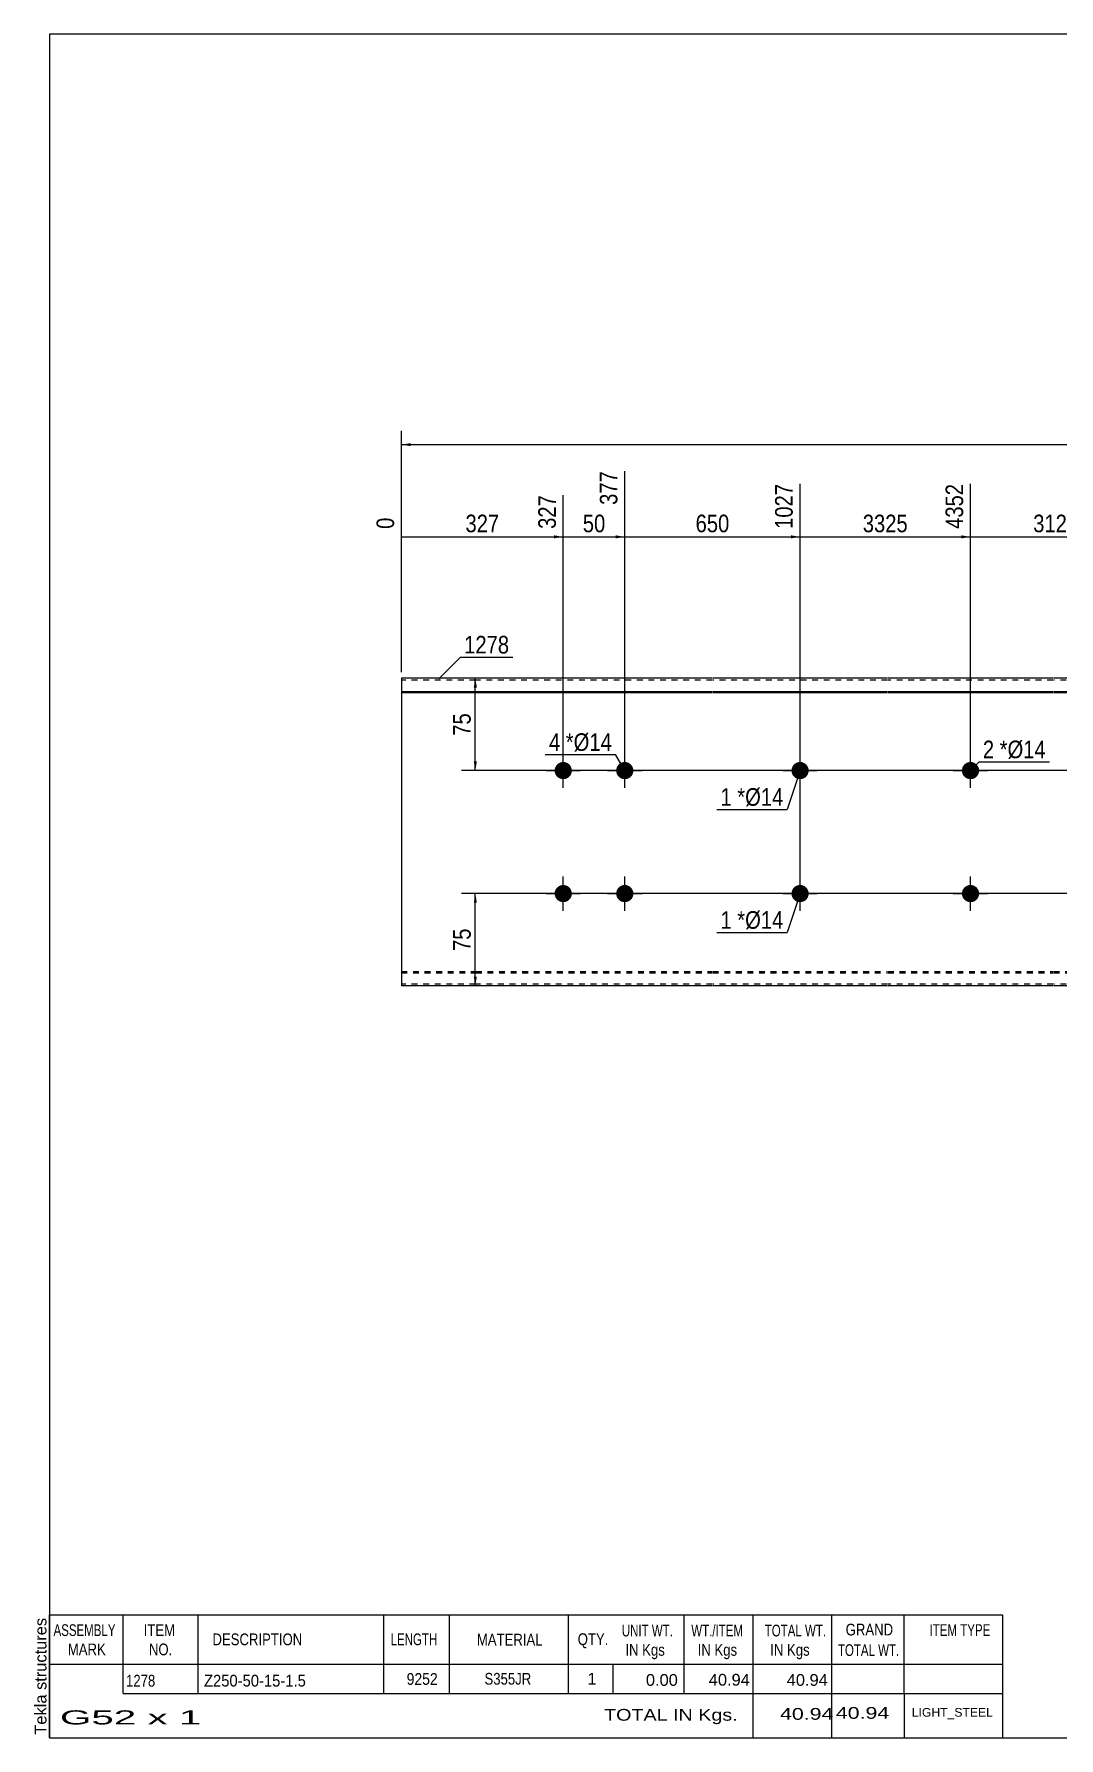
# Model space of a CAD drawing. Header units: millimetres. Extents: x -60 to 343, y -147 to 130.
# Drawn here: x -59.7 to 106.8, y -147.3 to 129.8 of the extents above; entities that cross this region are included whole.
import ezdxf

# ---------------------------------------------------------------- set-up
doc = ezdxf.new("R2010")
doc.units = ezdxf.units.MM
doc.linetypes.add('DXK_LINE_DOT1', pattern=[1.8814, 0.9407, -0.9407])
doc.styles.add('Arial', font='ARIAL.TTF', dxfattribs={"height": 0.2})
doc.styles.add('Arial Narrow', font='ARIALN.TTF', dxfattribs={"height": 0.2})

# ---------------------------------------------------------------- blocks, each defined once
blk = doc.blocks.new('Unknown-629088585-1664')
at = {"color": 5, "linetype": 'Continuous'}
for p, q in [((342.8, 129.75), (-57.2, 129.75)), ((-57.2, 129.75), (-57.2, -147.25)), ((342.8, -147.25), (342.8, 129.75)), ((-57.2, -147.25), (342.8, -147.25))]:
    blk.add_line(p, q, dxfattribs=at)
at = {"color": 174, "linetype": 'Continuous', "style": 'Arial'}
blk.add_text('Tekla structures', height=1.9102, rotation=90, dxfattribs=at).set_placement((-57.7, -146.75))
blk = doc.blocks.new('Part-629088585-1218 - 1203')
at = {"color": 2, "linetype": 'Continuous'}
for p, q in [((0, 25), (0, -25)), ((12, 25), (0, 25)), ((50.49, 25), (12.1, 25)), ((78.98, 25), (50.59, 25)), ((105.88, 25), (79.08, 25)), ((134.36, 25), (105.98, 25)), ((162.85, 25), (134.46, 25)), ((201.34, 25), (162.95, 25)), ((225.44, 25), (201.44, 25)), ((253.93, 25), (225.54, 25)), ((273.22, 25), (254.03, 25)), ((273.22, 25), (273.22, -25)), ((0, 22.88), (12, 22.88)), ((0, 22.67), (12, 22.67)), ((12.1, 22.88), (50.49, 22.88)), ((12.1, 22.67), (50.49, 22.67)), ((50.59, 22.88), (78.98, 22.88)), ((50.59, 22.67), (78.98, 22.67)), ((79.08, 22.88), (105.88, 22.88)), ((79.08, 22.67), (105.88, 22.67)), ((105.98, 22.88), (134.36, 22.88)), ((105.98, 22.67), (134.36, 22.67)), ((134.46, 22.88), (162.85, 22.88)), ((134.46, 22.67), (162.85, 22.67)), ((162.95, 22.88), (201.34, 22.88)), ((162.95, 22.67), (201.34, 22.67)), ((201.44, 22.88), (225.44, 22.88)), ((201.44, 22.67), (225.44, 22.67)), ((225.54, 22.88), (253.93, 22.88)), ((225.54, 22.67), (253.93, 22.67)), ((254.03, 22.88), (273.22, 22.88)), ((254.03, 22.67), (273.22, 22.67)), ((12, -25), (0, -25)), ((50.49, -25), (12.1, -25)), ((78.98, -25), (50.59, -25)), ((105.88, -25), (79.08, -25)), ((134.36, -25), (105.98, -25)), ((162.85, -25), (134.46, -25)), ((201.34, -25), (162.95, -25)), ((225.44, -25), (201.44, -25)), ((253.93, -25), (225.54, -25)), ((273.22, -25), (254.03, -25))]:
    blk.add_line(p, q, dxfattribs=at)
at = {"color": 7, "linetype": 'DXK_LINE_DOT1'}
for p, q in [((12, 24.7), (0, 24.7)), ((50.49, 24.7), (12.1, 24.7)), ((78.98, 24.7), (50.59, 24.7)), ((105.88, 24.7), (79.08, 24.7)), ((134.36, 24.7), (105.98, 24.7)), ((162.85, 24.7), (134.46, 24.7)), ((201.34, 24.7), (162.95, 24.7)), ((225.44, 24.7), (201.44, 24.7)), ((253.93, 24.7), (225.54, 24.7)), ((273.22, 24.7), (254.03, 24.7)), ((0, -22.67), (12, -22.67)), ((0, -22.88), (12, -22.88)), ((12, -24.7), (0, -24.7)), ((12.1, -22.67), (50.49, -22.67)), ((12.1, -22.88), (50.49, -22.88)), ((50.49, -24.7), (12.1, -24.7)), ((50.59, -22.67), (78.98, -22.67)), ((50.59, -22.88), (78.98, -22.88)), ((78.98, -24.7), (50.59, -24.7)), ((79.08, -22.67), (105.88, -22.67)), ((79.08, -22.88), (105.88, -22.88)), ((105.88, -24.7), (79.08, -24.7)), ((105.98, -22.67), (134.36, -22.67)), ((105.98, -22.88), (134.36, -22.88)), ((134.36, -24.7), (105.98, -24.7)), ((134.46, -22.67), (162.85, -22.67)), ((134.46, -22.88), (162.85, -22.88)), ((162.85, -24.7), (134.46, -24.7)), ((162.95, -22.67), (201.34, -22.67)), ((162.95, -22.88), (201.34, -22.88)), ((201.34, -24.7), (162.95, -24.7)), ((201.44, -22.67), (225.44, -22.67)), ((201.44, -22.88), (225.44, -22.88)), ((225.44, -24.7), (201.44, -24.7)), ((225.54, -22.67), (253.93, -22.67)), ((225.54, -22.88), (253.93, -22.88)), ((253.93, -24.7), (225.54, -24.7)), ((254.03, -22.67), (273.22, -22.67)), ((254.03, -22.88), (273.22, -22.88)), ((273.22, -24.7), (254.03, -24.7))]:
    blk.add_line(p, q, dxfattribs=at)
blk = doc.blocks.new('Bolt-629088585-1226 - 1203')
at = {"linetype": 'Continuous'}
for points in [[(24.89, 10, -1), (27.69, 10, -1)], [(34.89, 10, -1), (37.69, 10, -1)], [(24.89, -10, -1), (27.69, -10, -1)], [(34.89, -10, -1), (37.69, -10, -1)]]:
    blk.add_hatch(color=3, dxfattribs=at).paths.add_polyline_path(points)
at = {"color": 3, "linetype": 'Continuous'}
for p, q in [((26.29, 7.2), (26.29, 12.8)), ((36.29, 7.2), (36.29, 12.8)), ((23.49, 10), (29.09, 10)), ((33.49, 10), (39.09, 10)), ((26.29, -12.8), (26.29, -7.2)), ((36.29, -12.8), (36.29, -7.2)), ((23.49, -10), (29.09, -10)), ((33.49, -10), (39.09, -10))]:
    blk.add_line(p, q, dxfattribs=at)
blk = doc.blocks.new('Bolt-629088585-1227 - 1203')
at = {"linetype": 'Continuous'}
blk.add_hatch(color=3, dxfattribs=at).paths.add_polyline_path([(63.38, 10, -1), (66.18, 10, -1)])
at = {"color": 3, "linetype": 'Continuous'}
for p, q in [((64.78, 7.2), (64.78, 12.8)), ((61.98, 10), (67.58, 10))]:
    blk.add_line(p, q, dxfattribs=at)
blk = doc.blocks.new('Bolt-629088585-1228 - 1203')
at = {"linetype": 'Continuous'}
blk.add_hatch(color=3, dxfattribs=at).paths.add_polyline_path([(63.38, -10, -1), (66.18, -10, -1)])
at = {"color": 3, "linetype": 'Continuous'}
for p, q in [((64.78, -12.8), (64.78, -7.2)), ((61.98, -10), (67.58, -10))]:
    blk.add_line(p, q, dxfattribs=at)
blk = doc.blocks.new('Bolt-629088585-1229 - 1203')
at = {"linetype": 'Continuous'}
for points in [[(91.08, 10, -1), (93.88, 10, -1)], [(91.08, -10, -1), (93.88, -10, -1)]]:
    blk.add_hatch(color=3, dxfattribs=at).paths.add_polyline_path(points)
at = {"color": 3, "linetype": 'Continuous'}
for p, q in [((92.48, 7.2), (92.48, 12.8)), ((89.68, 10), (95.28, 10)), ((92.48, -12.8), (92.48, -7.2)), ((89.68, -10), (95.28, -10))]:
    blk.add_line(p, q, dxfattribs=at)
blk = doc.blocks.new('StraightDimension-629088585-1275 - 1203')
at = {"linetype": 'Continuous'}
blk.add_hatch(color=7, dxfattribs=at).paths.add_polyline_path([(24.79, 48.25), (26.29, 48), (24.79, 47.75)])
at = {"color": 7, "linetype": 'Continuous'}
for p, q in [((26.29, 11), (26.29, 54.78)), ((0, 26), (0, 51.13)), ((0, 48), (26.29, 48))]:
    blk.add_line(p, q, dxfattribs=at)
at = {"color": 0, "linetype": 'Continuous'}
for points in [[(25.69, 55.38), (21.49, 55.38), (21.49, 48.7), (25.69, 48.7)], [(-0.6, 51.73), (-4.8, 51.73), (-4.8, 48.7), (-0.6, 48.7)]]:
    blk.add_wipeout(points, dxfattribs=at)
at = {"color": 0}
blk.add_wipeout([(16.49, 48.15), (16.49, 52.35), (9.8, 52.35), (9.8, 48.15)], dxfattribs=at)
at = {"color": 3, "linetype": 'Continuous', "style": 'Arial Narrow'}
for s, height, p in [('327', 2.863, (25.09, 49.3)), ('0', 2.86, (-1.2, 49.3))]:
    blk.add_text(s, height=height, rotation=90.0002, dxfattribs=at).set_placement(p)
at = {"color": 3, "style": 'Arial Narrow'}
blk.add_text('327', height=2.863, dxfattribs=at).set_placement((10.4, 48.75))
blk = doc.blocks.new('StraightDimension-629088585-1272 - 1203')
at = {"linetype": 'Continuous'}
blk.add_hatch(color=7, dxfattribs=at).paths.add_polyline_path([(90.98, 48.25), (92.48, 48), (90.98, 47.75)])
at = {"color": 7, "linetype": 'Continuous'}
for p, q in [((64.78, -9), (64.78, 56.61)), ((92.48, 11), (92.48, 56.61)), ((64.78, 48), (92.48, 48))]:
    blk.add_line(p, q, dxfattribs=at)
at = {"color": 0, "linetype": 'Continuous'}
blk.add_wipeout([(91.88, 57.21), (87.68, 57.21), (87.68, 48.7), (91.88, 48.7)], dxfattribs=at)
at = {"color": 0}
blk.add_wipeout([(82.89, 48.15), (82.89, 52.35), (74.37, 52.35), (74.37, 48.15)], dxfattribs=at)
at = {"color": 3, "linetype": 'Continuous', "style": 'Arial Narrow'}
blk.add_text('4352', height=2.863, rotation=90.0002, dxfattribs=at).set_placement((91.28, 49.3))
at = {"color": 3, "style": 'Arial Narrow'}
blk.add_text('3325', height=2.863, dxfattribs=at).set_placement((74.97, 48.75))
blk = doc.blocks.new('StraightDimension-629088585-1337 - 1203')
at = {"linetype": 'Continuous'}
for points in [[(1.5, 62.75), (0, 63), (1.5, 63.25)], [(271.72, 63.25), (273.22, 63), (271.72, 62.75)]]:
    blk.add_hatch(color=7, dxfattribs=at).paths.add_polyline_path(points)
at = {"color": 7, "linetype": 'Continuous'}
for p, q in [((0, 26), (0, 65.25)), ((273.22, 26), (273.22, 65.25)), ((0, 63), (273.22, 63))]:
    blk.add_line(p, q, dxfattribs=at)
at = {"color": 0}
blk.add_wipeout([(140.87, 63.15), (140.87, 67.35), (132.35, 67.35), (132.35, 63.15)], dxfattribs=at)
at = {"color": 3, "style": 'Arial Narrow'}
blk.add_text('9252', height=2.863, dxfattribs=at).set_placement((132.95, 63.75))
blk = doc.blocks.new('StraightDimension-629088585-1320 - 1203')
at = {"linetype": 'Continuous'}
for points in [[(11.75, 23.5), (12, 25), (12.25, 23.5)], [(12.25, 11.5), (12, 10), (11.75, 11.5)]]:
    blk.add_hatch(color=7, dxfattribs=at).paths.add_polyline_path(points)
at = {"color": 7, "linetype": 'Continuous'}
for p, q in [((25.29, 25), (9.75, 25)), ((12, 10), (12, 25)), ((119.17, 10), (9.75, 10))]:
    blk.add_line(p, q, dxfattribs=at)
at = {"color": 0}
blk.add_wipeout([(11.85, 19.93), (7.65, 19.93), (7.65, 15.07), (11.85, 15.07)], dxfattribs=at)
at = {"color": 3, "style": 'Arial Narrow'}
blk.add_text('75', height=2.863, rotation=90.0002, dxfattribs=at).set_placement((11.25, 15.67))
blk = doc.blocks.new('StraightDimension-629088585-1271 - 1203')
at = {"linetype": 'Continuous'}
blk.add_hatch(color=7, dxfattribs=at).paths.add_polyline_path([(118.67, 48.25), (120.17, 48), (118.67, 47.75)])
at = {"color": 7, "linetype": 'Continuous'}
for p, q in [((92.48, 11), (92.48, 56.61)), ((120.17, 11), (120.17, 56.61)), ((92.48, 48), (120.17, 48))]:
    blk.add_line(p, q, dxfattribs=at)
at = {"color": 0, "linetype": 'Continuous'}
blk.add_wipeout([(119.57, 57.21), (115.37, 57.21), (115.37, 48.7), (119.57, 48.7)], dxfattribs=at)
at = {"color": 0}
blk.add_wipeout([(110.58, 48.15), (110.58, 52.35), (102.07, 52.35), (102.07, 48.15)], dxfattribs=at)
at = {"color": 3, "linetype": 'Continuous', "style": 'Arial Narrow'}
blk.add_text('7477', height=2.863, rotation=90.0002, dxfattribs=at).set_placement((118.97, 49.3))
at = {"color": 3, "style": 'Arial Narrow'}
blk.add_text('3125', height=2.863, dxfattribs=at).set_placement((102.67, 48.75))
blk = doc.blocks.new('StraightDimension-629088585-1273 - 1203')
at = {"linetype": 'Continuous'}
blk.add_hatch(color=7, dxfattribs=at).paths.add_polyline_path([(63.28, 48.25), (64.78, 48), (63.28, 47.75)])
at = {"color": 7, "linetype": 'Continuous'}
for p, q in [((36.29, 11), (36.29, 58.68)), ((64.78, -9), (64.78, 56.61)), ((36.29, 48), (64.78, 48))]:
    blk.add_line(p, q, dxfattribs=at)
at = {"color": 0, "linetype": 'Continuous'}
blk.add_wipeout([(64.18, 57.21), (59.98, 57.21), (59.98, 48.7), (64.18, 48.7)], dxfattribs=at)
at = {"color": 0}
blk.add_wipeout([(53.88, 48.15), (53.88, 52.35), (47.2, 52.35), (47.2, 48.15)], dxfattribs=at)
at = {"color": 3, "linetype": 'Continuous', "style": 'Arial Narrow'}
blk.add_text('1027', height=2.863, rotation=90.0002, dxfattribs=at).set_placement((63.58, 49.3))
at = {"color": 3, "style": 'Arial Narrow'}
blk.add_text('650', height=2.863, dxfattribs=at).set_placement((47.8, 48.75))
blk = doc.blocks.new('StraightDimension-629088585-1274 - 1203')
at = {"linetype": 'Continuous'}
blk.add_hatch(color=7, dxfattribs=at).paths.add_polyline_path([(34.79, 48.25), (36.29, 48), (34.79, 47.75)])
at = {"color": 7, "linetype": 'Continuous'}
for p, q in [((36.29, 11), (36.29, 58.68)), ((26.29, 11), (26.29, 54.78)), ((26.29, 48), (36.29, 48))]:
    blk.add_line(p, q, dxfattribs=at)
at = {"color": 0}
blk.add_wipeout([(33.72, 48.15), (33.72, 52.35), (28.87, 52.35), (28.87, 48.15)], dxfattribs=at)
at = {"color": 0, "linetype": 'Continuous'}
blk.add_wipeout([(35.69, 59.28), (31.49, 59.28), (31.49, 52.6), (35.69, 52.6)], dxfattribs=at)
at = {"color": 3, "linetype": 'Continuous', "style": 'Arial Narrow'}
blk.add_text('377', height=2.863, rotation=90.0002, dxfattribs=at).set_placement((35.09, 53.2))
at = {"color": 3, "style": 'Arial Narrow'}
blk.add_text('50', height=2.863, dxfattribs=at).set_placement((29.47, 48.75))
blk = doc.blocks.new('StraightDimension-629088585-1329 - 1203')
at = {"linetype": 'Continuous'}
for points in [[(11.75, -11.5), (12, -10), (12.25, -11.5)], [(12.25, -23.5), (12, -25), (11.75, -23.5)]]:
    blk.add_hatch(color=7, dxfattribs=at).paths.add_polyline_path(points)
at = {"color": 7, "linetype": 'Continuous'}
for p, q in [((119.17, -10), (9.75, -10)), ((12, -25), (12, -10)), ((25.29, -25), (9.75, -25))]:
    blk.add_line(p, q, dxfattribs=at)
at = {"color": 0}
blk.add_wipeout([(11.85, -15.07), (7.65, -15.07), (7.65, -19.93), (11.85, -19.93)], dxfattribs=at)
at = {"color": 3, "style": 'Arial Narrow'}
blk.add_text('75', height=2.863, rotation=90.0002, dxfattribs=at).set_placement((11.25, -19.33))
blk = doc.blocks.new('CBS_BOM-629088585-1695')
at = {"color": 7, "linetype": 'Continuous'}
for p, q in [((-57.23, -135.28), (-57.23, -127.28)), ((-57.23, -127.28), (97.69, -127.28)), ((-45.23, -135.28), (-45.23, -127.28)), ((-33.04, -135.28), (-33.04, -127.28)), ((-2.88, -135.28), (-2.88, -127.28)), ((7.8, -135.28), (7.8, -127.28)), ((27.12, -135.28), (27.12, -127.28)), ((45.92, -135.28), (45.92, -127.28)), ((57.13, -135.28), (57.13, -127.28)), ((69.92, -135.28), (69.92, -127.28)), ((81.67, -135.28), (81.67, -127.28)), ((97.69, -127.29), (97.69, -135.27)), ((-57.23, -135.28), (97.69, -135.28)), ((-57.23, -140.08), (-57.23, -135.28)), ((-45.23, -140.08), (-45.23, -135.28)), ((-33.04, -140.08), (-33.04, -135.28)), ((-2.88, -140.08), (-2.88, -135.28)), ((7.8, -140.08), (7.8, -135.28)), ((27.12, -140.08), (27.12, -135.28)), ((34.38, -140.08), (34.38, -135.28)), ((45.92, -140.08), (45.92, -135.28)), ((57.13, -140.08), (57.13, -135.28)), ((69.92, -140.08), (69.92, -135.28)), ((81.69, -140.08), (81.69, -135.28)), ((97.69, -135.28), (97.69, -140.08)), ((-57.23, -147.28), (-57.23, -140.1)), ((-45.23, -140.08), (97.69, -140.08)), ((57.13, -147.28), (57.13, -140.1)), ((69.92, -147.28), (69.92, -140.1)), ((81.73, -147.28), (81.73, -140.1)), ((97.69, -140.08), (97.69, -147.28)), ((-57.23, -147.28), (97.69, -147.28))]:
    blk.add_line(p, q, dxfattribs=at)
at = {"color": 3, "linetype": 'Continuous', "style": 'Arial'}
for s, height, width, p in [('ASSEMBLY', 1.91, 0.7, (-56.55, -130.71)), ('ITEM', 1.91, 0.8, (-41.9, -130.71)), ('UNIT WT.', 1.91, 0.7, (35.81, -130.78)), ('WT./ITEM', 1.91, 0.7, (47.1, -130.78)), ('TOTAL WT.', 1.91, 0.7, (59.04, -130.78)), ('GRAND', 1.91, 0.8, (72.19, -130.62)), ('ITEM TYPE', 1.91, 0.7, (85.83, -130.7)), ('MARK', 1.91, 0.8, (-54.23, -133.84)), ('NO.', 1.91, 0.8, (-41.05, -133.84)), ('DESCRIPTION', 1.9102, 0.8, (-30.72, -132.21)), ('LENGTH', 1.91, 0.7, (-1.77, -132.21)), ('MATERIAL', 1.91, 0.8, (12.25, -132.26)), ('QTY.', 1.91, 0.8, (28.64, -132.18)), ('IN Kgs', 1.91, 0.8, (36.39, -133.92)), ('IN Kgs', 1.91, 0.8, (48.14, -133.92)), ('IN Kgs', 1.91, 0.8, (59.93, -133.92)), ('TOTAL WT.', 1.91, 0.7, (70.93, -133.96))]:
    blk.add_text(s, height=height, dxfattribs=dict(at, width=width)).set_placement(p)
at = {"color": 7, "linetype": 'Continuous', "style": 'Arial'}
for s, height, width, p in [('1278', 1.91, 0.8, (-44.77, -138.93)), ('Z250-50-15-1.5', 1.9102, 0.9, (-32.1, -138.93)), ('9252', 1.91, 0.85, (0.84, -138.65)), ('S355JR', 1.91, 0.8, (13.49, -138.62))]:
    blk.add_text(s, height=height, dxfattribs=dict(at, width=width)).set_placement(p)
for s, p in [('1', (30.21, -138.62)), ('0.00', (39.72, -138.81)), ('40.94', (49.94, -138.78)), ('40.94', (62.61, -138.81))]:
    blk.add_text(s, height=1.91, dxfattribs=at).set_placement(p)
at = {"color": 6, "linetype": 'Continuous', "style": 'Arial'}
for s, height, width, p in [('G52 x 1', 2.292, 2.05, (-55.51, -145.09)), ('TOTAL IN Kgs.', 1.9102, 1.2, (32.93, -144.48)), ('40.94', 1.91, 1.3, (61.52, -144.33)), ('40.94', 1.91, 1.3, (70.59, -144.17))]:
    blk.add_text(s, height=height, dxfattribs=dict(at, width=width)).set_placement(p)
blk.add_text('LIGHT_STEEL', height=1.4135, dxfattribs=at).set_placement((82.94, -143.83))
blk = doc.blocks.new('Mark-629088585-1367 - 1203')
at = {"color": 0}
blk.add_wipeout([(53.67, -15.72), (53.67, -12.72), (51.84, -12.72), (51.84, -15.72)], dxfattribs=at)
blk.add_wipeout([(53.67, -15.72), (53.67, -12.72), (51.84, -12.72), (51.84, -15.72)], dxfattribs=at)
blk.add_wipeout([(55.85, -15.72), (55.85, -12.72), (54.57, -12.72), (54.57, -15.72)], dxfattribs=at)
blk.add_wipeout([(55.85, -15.72), (55.85, -12.72), (54.57, -12.72), (54.57, -15.72)], dxfattribs=at)
at = {"color": 3, "style": 'Arial Narrow'}
blk.add_text('1', height=2.86, dxfattribs=at).set_placement((51.84, -15.72))
at = {"color": 0}
blk.add_wipeout([(62.06, -15.72), (62.06, -12.72), (55.85, -12.72), (55.85, -15.72)], dxfattribs=at)
blk.add_wipeout([(62.06, -15.72), (62.06, -12.72), (55.85, -12.72), (55.85, -15.72)], dxfattribs=at)
at = {"color": 7, "linetype": 'Continuous'}
for p in [(64.78, -10), (51.24, -16.32)]:
    blk.add_line(p, (62.66, -16.32), dxfattribs=at)
at = {"color": 3, "style": 'Arial Narrow'}
for s, height, p in [('*', 2.86, (54.57, -15.72)), ('Ø14', 2.863, (55.85, -15.72))]:
    blk.add_text(s, height=height, dxfattribs=at).set_placement(p)
blk = doc.blocks.new('Mark-629088585-1365 - 1203')
at = {"color": 0}
blk.add_wipeout([(25.8, 13.2), (25.8, 16.2), (23.97, 16.2), (23.97, 13.2)], dxfattribs=at)
blk.add_wipeout([(25.8, 13.2), (25.8, 16.2), (23.97, 16.2), (23.97, 13.2)], dxfattribs=at)
blk.add_wipeout([(27.98, 13.2), (27.98, 16.2), (26.7, 16.2), (26.7, 13.2)], dxfattribs=at)
blk.add_wipeout([(27.98, 13.2), (27.98, 16.2), (26.7, 16.2), (26.7, 13.2)], dxfattribs=at)
at = {"color": 3, "style": 'Arial Narrow'}
blk.add_text('4', height=2.86, dxfattribs=at).set_placement((23.97, 13.2))
at = {"color": 0}
blk.add_wipeout([(34.19, 13.2), (34.19, 16.2), (27.98, 16.2), (27.98, 13.2)], dxfattribs=at)
blk.add_wipeout([(34.19, 13.2), (34.19, 16.2), (27.98, 16.2), (27.98, 13.2)], dxfattribs=at)
at = {"color": 7, "linetype": 'Continuous'}
for p in [(23.37, 12.6), (36.29, 10)]:
    blk.add_line(p, (34.79, 12.6), dxfattribs=at)
at = {"color": 3, "style": 'Arial Narrow'}
for s, height, p in [('*', 2.86, (26.7, 13.2)), ('Ø14', 2.863, (27.98, 13.2))]:
    blk.add_text(s, height=height, dxfattribs=at).set_placement(p)
blk = doc.blocks.new('Mark-629088585-1340 - 1203')
at = {"color": 0}
blk.add_wipeout([(17.497, 29.0375), (17.497, 32.0375), (10.1845, 32.0375), (10.1845, 29.0375)], dxfattribs=at)
blk.add_wipeout([(17.497, 29.0375), (17.497, 32.0375), (10.1845, 32.0375), (10.1845, 29.0375)], dxfattribs=at)
at = {"color": 7, "linetype": 'Continuous'}
for p, q in [((6.049, 24.902), (9.5845, 28.4375)), ((9.5845, 28.4375), (18.097, 28.4375))]:
    blk.add_line(p, q, dxfattribs=at)
at = {"color": 3, "style": 'Arial Narrow'}
blk.add_text('1278', height=2.86328, dxfattribs=at).set_placement((10.1845, 29.0375))
blk = doc.blocks.new('Mark-629088585-1366 - 1203')
at = {"color": 0}
blk.add_wipeout([(53.67, 4.28), (53.67, 7.28), (51.84, 7.28), (51.84, 4.28)], dxfattribs=at)
blk.add_wipeout([(53.67, 4.28), (53.67, 7.28), (51.84, 7.28), (51.84, 4.28)], dxfattribs=at)
blk.add_wipeout([(55.85, 4.28), (55.85, 7.28), (54.57, 7.28), (54.57, 4.28)], dxfattribs=at)
blk.add_wipeout([(55.85, 4.28), (55.85, 7.28), (54.57, 7.28), (54.57, 4.28)], dxfattribs=at)
at = {"color": 3, "style": 'Arial Narrow'}
blk.add_text('1', height=2.86, dxfattribs=at).set_placement((51.84, 4.28))
at = {"color": 0}
blk.add_wipeout([(62.06, 4.28), (62.06, 7.28), (55.85, 7.28), (55.85, 4.28)], dxfattribs=at)
blk.add_wipeout([(62.06, 4.28), (62.06, 7.28), (55.85, 7.28), (55.85, 4.28)], dxfattribs=at)
at = {"color": 7, "linetype": 'Continuous'}
for p in [(64.78, 10), (51.24, 3.68)]:
    blk.add_line(p, (62.66, 3.68), dxfattribs=at)
at = {"color": 3, "style": 'Arial Narrow'}
for s, height, p in [('*', 2.86, (54.57, 4.28)), ('Ø14', 2.863, (55.85, 4.28))]:
    blk.add_text(s, height=height, dxfattribs=at).set_placement(p)
blk = doc.blocks.new('Mark-629088585-1368 - 1203')
at = {"color": 0}
blk.add_wipeout([(96.32, 12.01), (96.32, 15.01), (94.49, 15.01), (94.49, 12.01)], dxfattribs=at)
blk.add_wipeout([(96.32, 12.01), (96.32, 15.01), (94.49, 15.01), (94.49, 12.01)], dxfattribs=at)
at = {"color": 7, "linetype": 'Continuous'}
blk.add_line((92.48, 10), (93.89, 11.41), dxfattribs=at)
at = {"color": 0}
blk.add_wipeout([(98.5, 12.01), (98.5, 15.01), (97.22, 15.01), (97.22, 12.01)], dxfattribs=at)
blk.add_wipeout([(98.5, 12.01), (98.5, 15.01), (97.22, 15.01), (97.22, 12.01)], dxfattribs=at)
at = {"color": 3, "style": 'Arial Narrow'}
blk.add_text('2', height=2.86, dxfattribs=at).set_placement((94.49, 12.01))
at = {"color": 0}
blk.add_wipeout([(104.71, 12.01), (104.71, 15.01), (98.5, 15.01), (98.5, 12.01)], dxfattribs=at)
blk.add_wipeout([(104.71, 12.01), (104.71, 15.01), (98.5, 15.01), (98.5, 12.01)], dxfattribs=at)
at = {"color": 7, "linetype": 'Continuous'}
blk.add_line((93.89, 11.41), (105.31, 11.41), dxfattribs=at)
at = {"color": 3, "style": 'Arial Narrow'}
for s, height, p in [('*', 2.86, (97.22, 12.01)), ('Ø14', 2.863, (98.5, 12.01))]:
    blk.add_text(s, height=height, dxfattribs=at).set_placement(p)

msp = doc.modelspace()

# ---------------------------------------------------------------- block references
for name in ['Unknown-629088585-1664', 'Part-629088585-1218 - 1203', 'Bolt-629088585-1226 - 1203', 'Bolt-629088585-1227 - 1203', 'Bolt-629088585-1229 - 1203', 'Bolt-629088585-1228 - 1203', 'CBS_BOM-629088585-1695']:
    msp.add_blockref(name, (0, 0))

# ---------------------------------------------------------------- next in the draw order: block references
for name in ['StraightDimension-629088585-1272 - 1203', 'StraightDimension-629088585-1275 - 1203']:
    msp.add_blockref(name, (0, 0))

# ---------------------------------------------------------------- next in the draw order: block references
msp.add_blockref('StraightDimension-629088585-1337 - 1203', (0, 0))

# ---------------------------------------------------------------- next in the draw order: block references
msp.add_blockref('StraightDimension-629088585-1320 - 1203', (0, 0))

# ---------------------------------------------------------------- next in the draw order: block references
for name in ['StraightDimension-629088585-1273 - 1203', 'StraightDimension-629088585-1271 - 1203', 'Mark-629088585-1340 - 1203']:
    msp.add_blockref(name, (0, 0))

# ---------------------------------------------------------------- next in the draw order: block references
for name in ['StraightDimension-629088585-1274 - 1203', 'Mark-629088585-1368 - 1203', 'Mark-629088585-1366 - 1203', 'StraightDimension-629088585-1329 - 1203']:
    msp.add_blockref(name, (0, 0))

# ---------------------------------------------------------------- next in the draw order: block references
for name in ['Mark-629088585-1365 - 1203', 'Mark-629088585-1367 - 1203']:
    msp.add_blockref(name, (0, 0))

doc.saveas('drawing.dxf')
